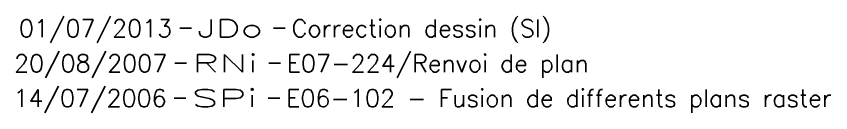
# Model space of a CAD drawing. Header units: millimetres. Extents: x 256000 to 256976, y 143332 to 144000.
# Drawn here: x 256010.87 to 256045.72, y 143984.87 to 143989.01 of the extents above; entities that cross this region are included whole.
import ezdxf
from ezdxf.enums import TextEntityAlignment as Align

# ---------------------------------------------------------------- set-up
doc = ezdxf.new("R2010")
doc.units = ezdxf.units.MM
doc.layers.get('0').update_dxf_attribs({"linetype": 'CONTINUOUS'})
doc.layers.add('S_910', color=7, linetype='CONTINUOUS', plot=False)
doc.styles.get("Standard").update_dxf_attribs({"font": 'romans.shx', "width": 0.85})

# ---------------------------------------------------------------- blocks, each defined once
blk = doc.blocks.new('GIS_MODF')
at = {"color": 0, "linetype": 'Continuous', "flags": 128}
for points in [[(-2.257, -0.012), (-1.757, -0.012)], [(1.758, -0.012), (2.258, -0.012)]]:
    blk.add_lwpolyline(points, dxfattribs=at)
at = {"color": 0, "linetype": 'Continuous'}
blk.add_attdef('DATE', text='', height=0.75, dxfattribs=at).set_placement((-2.583, -0.387), align=Align.RIGHT)
at = {"color": 0, "linetype": 'Continuous', "width": 3.590909}
blk.add_attdef('USER', text='', height=0.75, dxfattribs=at).set_placement((-1.516, -0.387), (1.306, -0.387), align=Align.FIT)
at = {"color": 0, "linetype": 'Continuous'}
blk.add_attdef('DESC', (2.528, -0.387), '', height=0.75, dxfattribs=at)

msp = doc.modelspace()

# ---------------------------------------------------------------- block references
at = {"layer": 'S_910'}
ref = msp.add_blockref('GIS_MODF', (256020.119, 143988.5), dxfattribs=at)
ref.add_attrib('DATE', '01/07/2013', dxfattribs={"layer": '0', "color": 0, "linetype": 'Continuous', "height": 0.75}).set_placement((256017.536, 143988.113), align=Align.RIGHT)
ref.add_attrib('USER', 'JDo', dxfattribs={"layer": '0', "color": 0, "linetype": 'Continuous', "height": 0.75, "width": 1.490566}).set_placement((256018.603, 143988.113), (256021.425, 143988.113), align=Align.FIT)
ref.add_attrib('DESC', 'Correction dessin (SI)', (256022.647, 143988.113), dxfattribs={"layer": '0', "color": 0, "linetype": 'Continuous', "height": 0.75})
ref = msp.add_blockref('GIS_MODF', (256019.91, 143987), dxfattribs=at)
ref.add_attrib('DATE', '20/08/2007', dxfattribs={"layer": '0', "color": 0, "linetype": 'Continuous', "height": 0.75}).set_placement((256017.327, 143986.614), align=Align.RIGHT)
ref.add_attrib('USER', 'RNi', dxfattribs={"layer": '0', "color": 0, "linetype": 'Continuous', "height": 0.75, "width": 1.645833}).set_placement((256018.394, 143986.614), (256021.216, 143986.614), align=Align.FIT)
ref.add_attrib('DESC', 'E07-224/Renvoi de plan', (256022.438, 143986.614), dxfattribs={"layer": '0', "color": 0, "linetype": 'Continuous', "height": 0.75})
ref = msp.add_blockref('GIS_MODF', (256019.884, 143985.503), dxfattribs=at)
ref.add_attrib('DATE', '14/07/2006', dxfattribs={"layer": '0', "color": 0, "linetype": 'Continuous', "height": 0.75}).set_placement((256017.301, 143985.116), align=Align.RIGHT)
ref.add_attrib('USER', 'SPi', dxfattribs={"layer": '0', "color": 0, "linetype": 'Continuous', "height": 0.75, "width": 1.717391}).set_placement((256018.368, 143985.116), (256021.189, 143985.116), align=Align.FIT)
ref.add_attrib('DESC', 'E06-102 - Fusion de differents plans raster', (256022.412, 143985.116), dxfattribs={"layer": '0', "color": 0, "linetype": 'Continuous', "height": 0.75})

doc.saveas('drawing.dxf')
